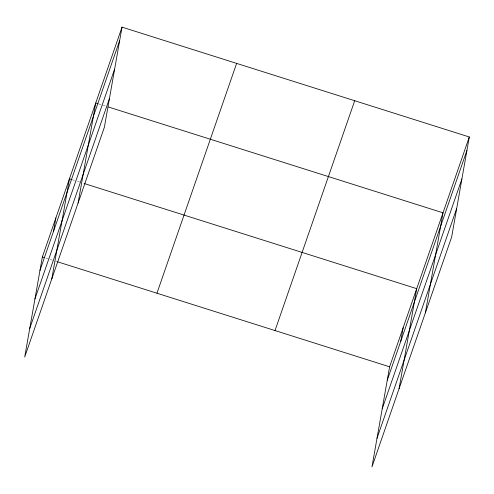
<?xml version="1.0" encoding="UTF-8"?>
<svg xmlns="http://www.w3.org/2000/svg" width="494" height="494" viewBox="0 0 494 494"><rect width="100%" height="100%" fill="white"/><g stroke="black" fill="none" stroke-linecap="round" stroke-linejoin="round"><path stroke-width="0.37" stroke-dasharray="2.47 1.85" d="M98.67 103.919L105.284 106.012M72.371 179.767L74.575 180.458M77.515 181.391L79.719 182.088M46.016 258.14L52.623 260.227M55.563 261.159L57.032 261.622"/><path stroke-width="0.74" d="M122.03 27.145L42.342 256.979L24.7 357.026L104.388 127.199L122.03 27.145L469.3 136.974L451.658 237.021L371.97 466.855L389.612 366.801L469.3 136.974M53.519 231.34L55.89 217.903M51.796 278.882L69.432 178.834L71.636 179.532M78.089 203.04L95.731 102.993L97.936 103.691M400.788 341.169L403.16 327.732M399.066 388.71L416.708 288.663L84.128 183.484M425.365 312.869L443.001 212.815L108.217 106.939M39.971 270.416L119.659 40.582M34.932 298.994L114.62 69.166M29.739 328.442L109.427 98.615M156.944 293.22L236.626 63.393M275.016 330.56L354.698 100.733M387.247 380.238L466.929 150.411M382.208 408.822L461.89 178.995M377.015 438.271L456.697 208.443M42.342 256.979L44.546 257.677M57.767 261.857L389.612 366.801"/></g></svg>
